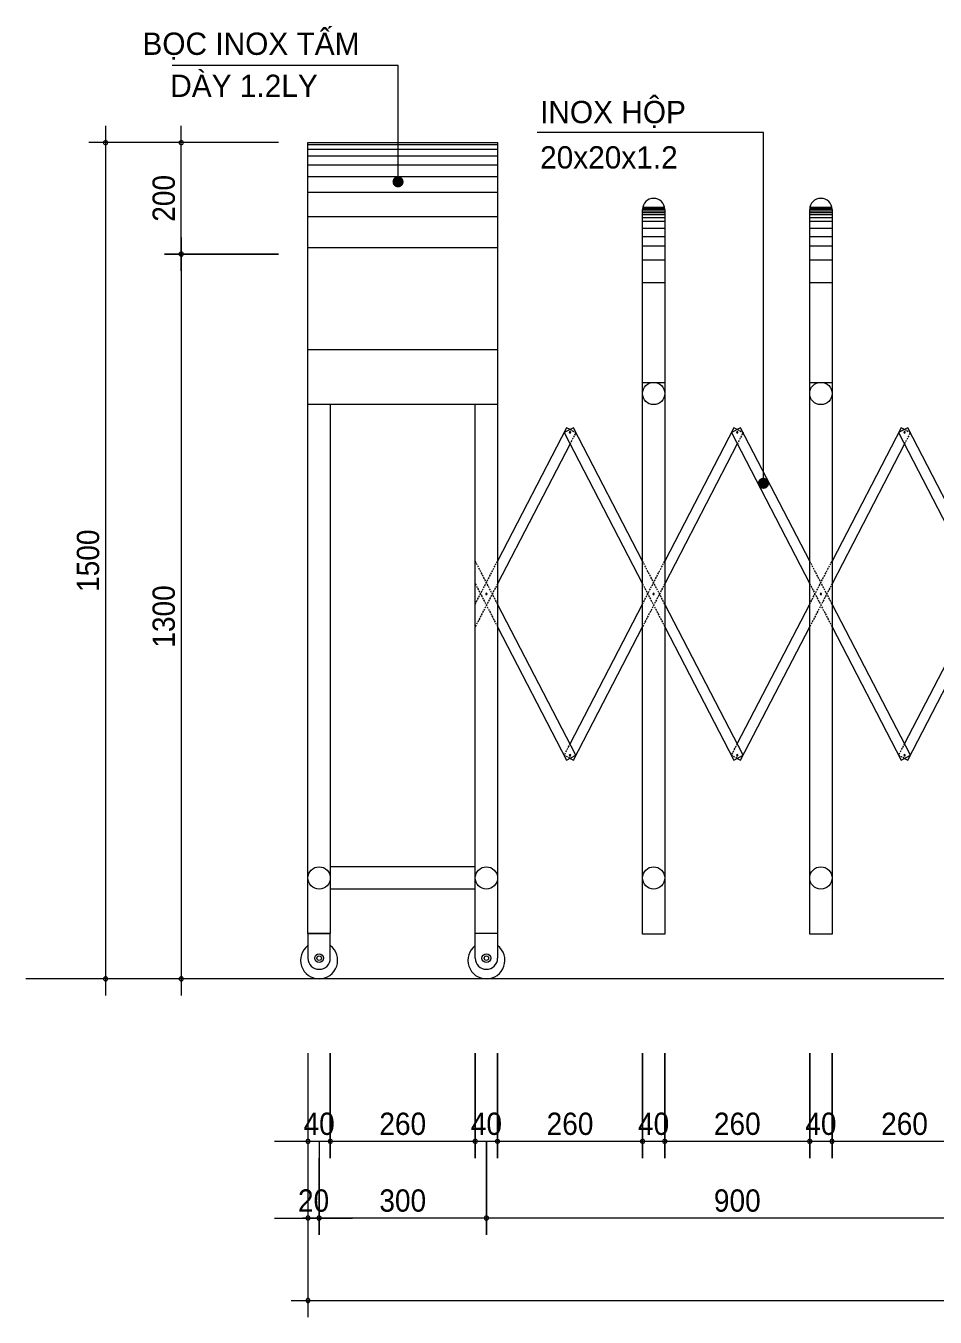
# Model space of a CAD drawing. Header units: millimetres. Extents: x 3688 to 22843, y 1964 to 12296.
# Drawn here: x 3688 to 5335, y 9958 to 12296 of the extents above; entities that cross this region are included whole.
import ezdxf

# ---------------------------------------------------------------- set-up
doc = ezdxf.new("R2010")
doc.units = ezdxf.units.MM
doc.linetypes.add('IMPORT-HIDDEN _9_', pattern=[4.6875, 3.125, -1.5625])
for name, color, linetype, lineweight in [('CTL_CHI TIET CONG XEP INOX_dwg-1', 7, 'Continuous', 18), ('dim', 7, 'Continuous', 18), ('hatch', 7, 'Continuous', 18), ('hatch-1', 7, 'IMPORT-HIDDEN _9_', 18), ('MAT-CAT', 7, 'Continuous', 18), ('NET CAT', 7, 'Continuous', 18), ('NET-THAY', 7, 'Continuous', 18), ('Text', 7, 'Continuous', 18), ('THAY', 7, 'Continuous', 18)]:
    doc.layers.add(name, color=color, linetype=linetype, lineweight=lineweight)
doc.styles.add('Arial', font='arial.ttf', dxfattribs={"width": 0.9, "height": 40.380656})
doc.styles.add('VNI-Aptima', font='', dxfattribs={"height": 40.380656})
doc.styles.get('VNI-Aptima').set_extended_font_data('VNI-Aptima')

# ---------------------------------------------------------------- blocks, each defined once
blk = doc.blocks.new('CTL_CHI TIET CONG XEP INOX_dwg_mbbx-2645544-CHI TIẾT CHUNG-CẤU TẠO CỔNG XẾP')
at = {"layer": 'MAT-CAT'}
blk.add_line((4542.5, 10652.2), (4502.1, 10652.2), dxfattribs=at)
for radius in [8.08, 4.04]:
    blk.add_circle((4522.3, 10607.8), radius, dxfattribs=at)
blk.add_arc((4522.3, 10603.9), 33.5, 127.1232, 52.8768, dxfattribs=at)
at = {"layer": 'THAY'}
for p, q in [((4502.1, 10607.8), (4502.1, 10652.2)), ((4542.5, 10652.2), (4542.5, 10607.8))]:
    blk.add_line(p, q, dxfattribs=at)
blk.add_arc((4522.3, 10607.8), 20.2, 180, 0, dxfattribs=at)
blk = doc.blocks.new('CTL_CHI TIET CONG XEP INOX_dwg_mbbx-2645545-CHI TIẾT CHUNG-CẤU TẠO CỔNG XẾP')
at = {"layer": 'MAT-CAT'}
blk.add_line((4199.2, 10652.2), (4239.6, 10652.2), dxfattribs=at)
for radius in [8.08, 4.04]:
    blk.add_circle((4219.4, 10607.8), radius, dxfattribs=at)
blk.add_arc((4219.4, 10603.9), 33.5, 127.1232, 52.8768, dxfattribs=at)
at = {"layer": 'THAY'}
for p, q in [((4199.2, 10652.2), (4199.2, 10607.8)), ((4239.6, 10607.8), (4239.6, 10652.2))]:
    blk.add_line(p, q, dxfattribs=at)
blk.add_arc((4219.4, 10607.8), 20.2, 180, 0, dxfattribs=at)
blk = doc.blocks.new('CTL_CHI TIET CONG XEP INOX_dwg__DotSmall-2645543-CHI TIẾT CHUNG-CẤU TẠO CỔNG XẾP')
at = {"layer": 'dim'}
for start, end in [(0, 180), (180, 0)]:
    blk.add_arc((4502.1, 8270), 3.79, start, end, dxfattribs=at)
blk = doc.blocks.new('CTL_CHI TIET CONG XEP INOX_dwg-2643804-CHI TIẾT CHUNG-CẤU TẠO CỔNG XẾP')
at = {"layer": 'Text'}
for points in [[(4362.3, 12003.7), (4364.9, 12004), (4367.3, 12005), (4369.4, 12006.6), (4371, 12008.7), (4372, 12011.2), (4372.4, 12013.8), (4372, 12016.4), (4371, 12018.8), (4369.4, 12020.9), (4367.3, 12022.5), (4364.9, 12023.5), (4362.3, 12023.9), (4359.7, 12023.5), (4357.2, 12022.5), (4355.1, 12020.9), (4353.5, 12018.8), (4352.5, 12016.4), (4352.2, 12013.8), (4352.5, 12011.2), (4353.5, 12008.7), (4355.1, 12006.6), (4357.2, 12005), (4359.7, 12004)], [(5023.9, 11457.7), (5026.5, 11458), (5029, 11459), (5031.1, 11460.6), (5032.7, 11462.7), (5033.7, 11465.2), (5034, 11467.8), (5033.7, 11470.4), (5032.7, 11472.8), (5031.1, 11474.9), (5029, 11476.5), (5026.5, 11477.5), (5023.9, 11477.9), (5021.3, 11477.5), (5018.9, 11476.5), (5016.8, 11474.9), (5015.2, 11472.8), (5014.2, 11470.4), (5013.8, 11467.8), (5014.2, 11465.2), (5015.2, 11462.7), (5016.8, 11460.6), (5018.9, 11459), (5021.3, 11458)]]:
    blk.add_hatch(color=256, dxfattribs=at).paths.add_polyline_path(points)
at = {"layer": 'dim'}
for p, q in [((3832.6, 12115), (3832.6, 10540.2)), ((3969.6, 11852.5), (3969.6, 12115)), ((3969.6, 11913.1), (3969.6, 10540.2)), ((4532.4, 10276.1), (4209.3, 10276.1)), ((4835.2, 10276.1), (4512.2, 10276.1)), ((5138.1, 10276.1), (4815, 10276.1)), ((5440.9, 10276.1), (5117.9, 10276.1)), ((4552.6, 10137.1), (4189.1, 10137.1)), ((4199.2, 10137.1), (4199.2, 9957.7)), ((5461.1, 10137.1), (4492, 10137.1)), ((4168.9, 9988), (7366.5, 9988))]:
    blk.add_line(p, q, dxfattribs=at)
at = {"layer": 'dim', "flags": 128}
for points in [[(4145.9, 12084.7), (3939.3, 12084.7), (3802.3, 12084.7)], [(4145.9, 10570.4), (3939.3, 10570.4), (3802.3, 10570.4)], [(4199.2, 10435.7), (4199.2, 10245.8), (4199.2, 10106.9)], [(4300.2, 10276.1), (4239.6, 10276.1), (4199.2, 10276.1), (4138.7, 10276.1)], [(4219.4, 10276.1), (4219.4, 10106.9), (4219.4, 10245.8)], [(4603, 10276.1), (4542.5, 10276.1), (4502.1, 10276.1), (4441.5, 10276.1)], [(4905.9, 10276.1), (4845.3, 10276.1), (4804.9, 10276.1), (4744.4, 10276.1)], [(5208.7, 10276.1), (5148.2, 10276.1), (5107.8, 10276.1), (5047.2, 10276.1)], [(4138.7, 10137.1), (4199.2, 10137.1), (4219.4, 10137.1), (4280, 10137.1)]]:
    blk.add_lwpolyline(points, dxfattribs=at)
for points in [[(3939.3, 11882.8), (4145.9, 11882.8)], [(4239.6, 10245.8), (4239.6, 10435.7)], [(4502.1, 10245.8), (4502.1, 10435.7)], [(4542.5, 10245.8), (4542.5, 10435.7)], [(4804.9, 10245.8), (4804.9, 10435.7)], [(4845.3, 10245.8), (4845.3, 10435.7)], [(5107.8, 10245.8), (5107.8, 10435.7)], [(5148.2, 10245.8), (5148.2, 10435.7)], [(4522.3, 10106.9), (4522.3, 10276.1)]]:
    blk.add_lwpolyline(points, close=True, dxfattribs=at)
at = {"layer": 'hatch'}
for p, q in [((4199.2, 12081.1), (4542.5, 12081.1)), ((4199.2, 12072.6), (4542.5, 12072.6)), ((4199.2, 12060.6), (4542.5, 12060.6)), ((4199.2, 12044.7), (4542.5, 12044.7)), ((4199.2, 12023.4), (4542.5, 12023.4)), ((4199.2, 11994.8), (4542.5, 11994.8)), ((4199.2, 11951.2), (4542.5, 11951.2)), ((4845.3, 11963.6), (4804.9, 11963.6)), ((4845.3, 11960.8), (4804.9, 11960.8)), ((4845.3, 11957.7), (4804.9, 11957.7)), ((4845.3, 11953.7), (4804.9, 11953.7)), ((4845.3, 11964.8), (4805, 11964.8)), ((4845.2, 11966), (4805.1, 11966)), ((4845, 11967.3), (4805.3, 11967.3)), ((5148.2, 11964.8), (5107.8, 11964.8)), ((5148.2, 11963.6), (5107.8, 11963.6)), ((5148.2, 11960.8), (5107.8, 11960.8)), ((5148.2, 11957.7), (5107.8, 11957.7)), ((5148.2, 11953.7), (5107.8, 11953.7)), ((5148, 11966), (5107.9, 11966)), ((5147.8, 11967.3), (5108.1, 11967.3)), ((4845.3, 11948.7), (4804.9, 11948.7)), ((4845.3, 11941.6), (4804.9, 11941.6)), ((4845.3, 11929.2), (4804.9, 11929.2)), ((5148.2, 11948.7), (5107.8, 11948.7)), ((5148.2, 11941.6), (5107.8, 11941.6)), ((5148.2, 11929.2), (5107.8, 11929.2)), ((4845.3, 11914.1), (4804.9, 11914.1)), ((5148.2, 11914.1), (5107.8, 11914.1)), ((4199.2, 11895.1), (4542.5, 11895.1)), ((4845.3, 11897.1), (4804.9, 11897.1)), ((5148.2, 11897.1), (5107.8, 11897.1)), ((4845.3, 11871.7), (4804.9, 11871.7)), ((5148.2, 11871.7), (5107.8, 11871.7)), ((4845.3, 11830.6), (4804.9, 11830.6)), ((5148.2, 11830.6), (5107.8, 11830.6)), ((4199.2, 11710.1), (4542.5, 11710.1))]:
    blk.add_line(p, q, dxfattribs=at)
at = {"layer": 'hatch-1'}
for p, q in [((4502.1, 11249.1), (4542.5, 11327)), ((4542.5, 11249.1), (4502.1, 11327)), ((4804.9, 11249.1), (4845.3, 11327)), ((4845.3, 11249.1), (4804.9, 11327)), ((5107.8, 11249.1), (5148.2, 11327)), ((5148.2, 11249.1), (5107.8, 11327)), ((4542.5, 11285.9), (4502.1, 11208)), ((4502.1, 11285.9), (4542.5, 11208)), ((4845.3, 11285.9), (4804.9, 11208)), ((4804.9, 11285.9), (4845.3, 11208)), ((5148.2, 11285.9), (5107.8, 11208)), ((5107.8, 11285.9), (5148.2, 11208))]:
    blk.add_line(p, q, dxfattribs=at)
at = {"layer": 'hatch-1', "flags": 128}
for points in [[(4673.7, 11565.4), (4684.3, 11559.8), (4673.7, 11539.3)], [(4976.6, 11565.4), (4987.2, 11559.8), (4976.6, 11539.3)], [(5279.4, 11565.4), (5290.1, 11559.8), (5279.4, 11539.3)], [(4673.7, 10969.7), (4663.1, 10975.2), (4673.7, 10995.7)], [(4976.6, 10969.7), (4965.9, 10975.2), (4976.6, 10995.7)], [(5279.4, 10969.7), (5268.8, 10975.2), (5279.4, 10995.7)]]:
    blk.add_lwpolyline(points, dxfattribs=at)
at = {"layer": 'MAT-CAT'}
for p, q in [((4673.7, 11539.3), (4542.5, 11285.9)), ((4976.6, 11539.3), (4845.3, 11285.9)), ((5279.4, 11539.3), (5148.2, 11285.9)), ((4673.7, 10995.7), (4804.9, 11249.1)), ((4976.6, 10995.7), (5107.8, 11249.1)), ((5279.4, 10995.7), (5410.6, 11249.1))]:
    blk.add_line(p, q, dxfattribs=at)
at = {"layer": 'MAT-CAT', "flags": 128}
for points in [[(4673.7, 11565.4), (4667.6, 11568.5), (4542.5, 11327)], [(4804.9, 11327), (4679.8, 11568.5), (4663.1, 11559.8), (4804.9, 11285.9)], [(4976.6, 11565.4), (4970.4, 11568.5), (4845.3, 11327)], [(5107.8, 11327), (4982.7, 11568.5), (4965.9, 11559.8), (5107.8, 11285.9)], [(5279.4, 11565.4), (5273.3, 11568.5), (5148.2, 11327)], [(5410.6, 11327), (5285.6, 11568.5), (5268.8, 11559.8), (5410.6, 11285.9)], [(4542.5, 11208), (4667.6, 10966.5), (4684.3, 10975.2), (4542.5, 11249.1)], [(4845.3, 11208), (4970.4, 10966.5), (4987.2, 10975.2), (4845.3, 11249.1)], [(5148.2, 11208), (5273.3, 10966.5), (5290.1, 10975.2), (5148.2, 11249.1)], [(4673.7, 10969.7), (4679.8, 10966.5), (4804.9, 11208)], [(4976.6, 10969.7), (4982.7, 10966.5), (5107.8, 11208)], [(5279.4, 10969.7), (5285.6, 10966.5), (5410.6, 11208)]]:
    blk.add_lwpolyline(points, dxfattribs=at)
at = {"layer": 'MAT-CAT'}
for centre, start, end in [((4673.7, 11559.8), 0, 180), ((4673.7, 11559.8), 180, 0), ((4976.6, 11559.8), 0, 180), ((4976.6, 11559.8), 180, 0), ((5279.4, 11559.8), 0, 180), ((5279.4, 11559.8), 180, 0), ((4522.3, 11267.5), 0, 180), ((4522.3, 11267.5), 180, 0), ((4825.1, 11267.5), 0, 180), ((4825.1, 11267.5), 180, 0), ((5128, 11267.5), 0, 180), ((5128, 11267.5), 180, 0), ((4673.7, 10975.2), 0, 180), ((4673.7, 10975.2), 180, 0), ((4976.6, 10975.2), 0, 180), ((4976.6, 10975.2), 180, 0), ((5279.4, 10975.2), 0, 180), ((5279.4, 10975.2), 180, 0)]:
    blk.add_arc(centre, 1.26, start, end, dxfattribs=at)
at = {"layer": 'NET CAT'}
for p, q in [((4542.5, 11610.2), (4199.2, 11610.2)), ((4239.6, 11610.2), (4239.6, 10652.2)), ((4502.1, 10652.2), (4502.1, 11610.2)), ((7831.2, 10570.4), (3688.3, 10570.4))]:
    blk.add_line(p, q, dxfattribs=at)
at = {"layer": 'NET CAT', "flags": 128}
for points in [[(4239.6, 10652.2), (4199.2, 10652.2), (4199.2, 12084.7), (4542.5, 12084.7), (4542.5, 10652.2), (4502.1, 10652.2)], [(4845.3, 11963.6), (4845.3, 10651.2), (4804.9, 10651.2), (4804.9, 11963.6)], [(5148.2, 11963.6), (5148.2, 10651.2), (5107.8, 10651.2), (5107.8, 11963.6)], [(4239.6, 10671.4), (4239.6, 10652.2), (4199.2, 10652.2), (4199.2, 10671.4)]]:
    blk.add_lwpolyline(points, dxfattribs=at)
at = {"layer": 'NET CAT'}
for centre in [(4825.1, 11963.6), (5128, 11963.6)]:
    blk.add_arc(centre, 20.2, 0, 180, dxfattribs=at)
at = {"layer": 'NET-THAY'}
for p, q in [((4804.9, 11650.6), (4845.3, 11650.6)), ((5107.8, 11650.6), (5148.2, 11650.6)), ((4502.1, 10773.3), (4239.6, 10773.3)), ((4502.1, 10733), (4239.6, 10733))]:
    blk.add_line(p, q, dxfattribs=at)
for centre in [(4825.1, 11630.4), (5128, 11630.4), (4219.4, 10753.1), (4522.3, 10753.1), (4825.1, 10753.1), (5128, 10753.1)]:
    blk.add_circle(centre, 20.2, dxfattribs=at)
at = {"layer": 'Text', "flags": 128}
for points in [[(4362.3, 12023.9), (4362.3, 12224.2), (3953.1, 12224.2)], [(5023.9, 11477.9), (5023.9, 12102.9), (4614.1, 12102.9)]]:
    blk.add_lwpolyline(points, dxfattribs=at)
for p, rotation in [((12102.6, 7582.6), 90), ((12239.6, 7582.6), 90), ((12239.6, 7380.7), 90), ((-4300.3, 16384.9), 270), ((-4437.4, 15072.5), 270), ((-4300.3, 15072.5), 270), ((8741.7, 18546.1), 180), ((8741.7, 18546.1), 180), ((9044.5, 18546.1), 180), ((9044.5, 18546.1), 180), ((9347.4, 18546.1), 180), ((9347.4, 18546.1), 180), ((9650.3, 18546.1), 180), ((9650.3, 18546.1), 180), ((8721.5, 18407.1), 180), ((8721.5, 18407.1), 180), ((9024.4, 18407.1), 180), ((8701.3, 18257.9), 180)]:
    blk.add_blockref('CTL_CHI TIET CONG XEP INOX_dwg__DotSmall-2645543-CHI TIẾT CHUNG-CẤU TẠO CỔNG XẾP', p, dxfattribs=dict(rotation=rotation))
for name, p in [('CTL_CHI TIET CONG XEP INOX_dwg_mbbx-2645545-CHI TIẾT CHUNG-CẤU TẠO CỔNG XẾP', (0, 0)), ('CTL_CHI TIET CONG XEP INOX_dwg_mbbx-2645544-CHI TIẾT CHUNG-CẤU TẠO CỔNG XẾP', (0, 0)), ('CTL_CHI TIET CONG XEP INOX_dwg__DotSmall-2645543-CHI TIẾT CHUNG-CẤU TẠO CỔNG XẾP', (-302.9, 2006.2)), ('CTL_CHI TIET CONG XEP INOX_dwg__DotSmall-2645543-CHI TIẾT CHUNG-CẤU TẠO CỔNG XẾP', (0, 2006.2)), ('CTL_CHI TIET CONG XEP INOX_dwg__DotSmall-2645543-CHI TIẾT CHUNG-CẤU TẠO CỔNG XẾP', (0, 2006.2)), ('CTL_CHI TIET CONG XEP INOX_dwg__DotSmall-2645543-CHI TIẾT CHUNG-CẤU TẠO CỔNG XẾP', (302.9, 2006.2)), ('CTL_CHI TIET CONG XEP INOX_dwg__DotSmall-2645543-CHI TIẾT CHUNG-CẤU TẠO CỔNG XẾP', (302.9, 2006.2)), ('CTL_CHI TIET CONG XEP INOX_dwg__DotSmall-2645543-CHI TIẾT CHUNG-CẤU TẠO CỔNG XẾP', (605.7, 2006.2)), ('CTL_CHI TIET CONG XEP INOX_dwg__DotSmall-2645543-CHI TIẾT CHUNG-CẤU TẠO CỔNG XẾP', (605.7, 2006.2)), ('CTL_CHI TIET CONG XEP INOX_dwg__DotSmall-2645543-CHI TIẾT CHUNG-CẤU TẠO CỔNG XẾP', (-302.9, 1867.2)), ('CTL_CHI TIET CONG XEP INOX_dwg__DotSmall-2645543-CHI TIẾT CHUNG-CẤU TẠO CỔNG XẾP', (20.2, 1867.2))]:
    blk.add_blockref(name, p)
at = {"layer": 'dim', "char_height": 40.38, "attachment_point": 2, "rotation": 90, "line_spacing_factor": 0.941778, "style": 'Arial'}
for s, insert, width in [('200', (3917.7, 11983.8), 100.854), ('1500', (3780.6, 11327.6), 134.472), ('1300', (3917.7, 11226.6), 134.472)]:
    blk.add_mtext(s, dxfattribs=dict(at, insert=insert, width=width))
at = {"layer": 'dim', "char_height": 40.38, "attachment_point": 2, "line_spacing_factor": 0.941778, "style": 'Arial'}
for s, insert, width in [('40', (4219.4, 10328.1), 67.236), ('260', (4370.8, 10328.1), 100.854), ('40', (4522.3, 10328.1), 67.236), ('260', (4673.7, 10328.1), 100.854), ('40', (4825.1, 10328.1), 67.236), ('260', (4976.6, 10328.1), 100.854), ('40', (5128, 10328.1), 67.236), ('260', (5279.4, 10328.1), 100.854), ('20', (4209.3, 10189.1), 67.236), ('300', (4370.8, 10189.1), 100.854), ('900', (4976.6, 10189.1), 100.854)]:
    blk.add_mtext(s, dxfattribs=dict(at, insert=insert, width=width))
at = {"layer": 'Text', "attachment_point": 1, "line_spacing_factor": 1.188941, "style": 'VNI-Aptima'}
for s, insert, char_height, width in [('BOÏC INOX TAÁM', (3899.4, 12284), 40.381, 504.506), ('DAØY 1.2LY', (3949.8, 12207.8), 40.38, 357.769), ('INOX HOÄP', (4619.5, 12160.3), 40.38, 334.436), ('20x20x1.2', (4619.5, 12078.2), 40.38, 331.325)]:
    blk.add_mtext(s, dxfattribs=dict(at, insert=insert, char_height=char_height, width=width))

msp = doc.modelspace()

# ---------------------------------------------------------------- block references
at = {"layer": 'CTL_CHI TIET CONG XEP INOX_dwg-1'}
msp.add_blockref('CTL_CHI TIET CONG XEP INOX_dwg-2643804-CHI TIẾT CHUNG-CẤU TẠO CỔNG XẾP', (0, 0), dxfattribs=at)

doc.saveas('drawing.dxf')
